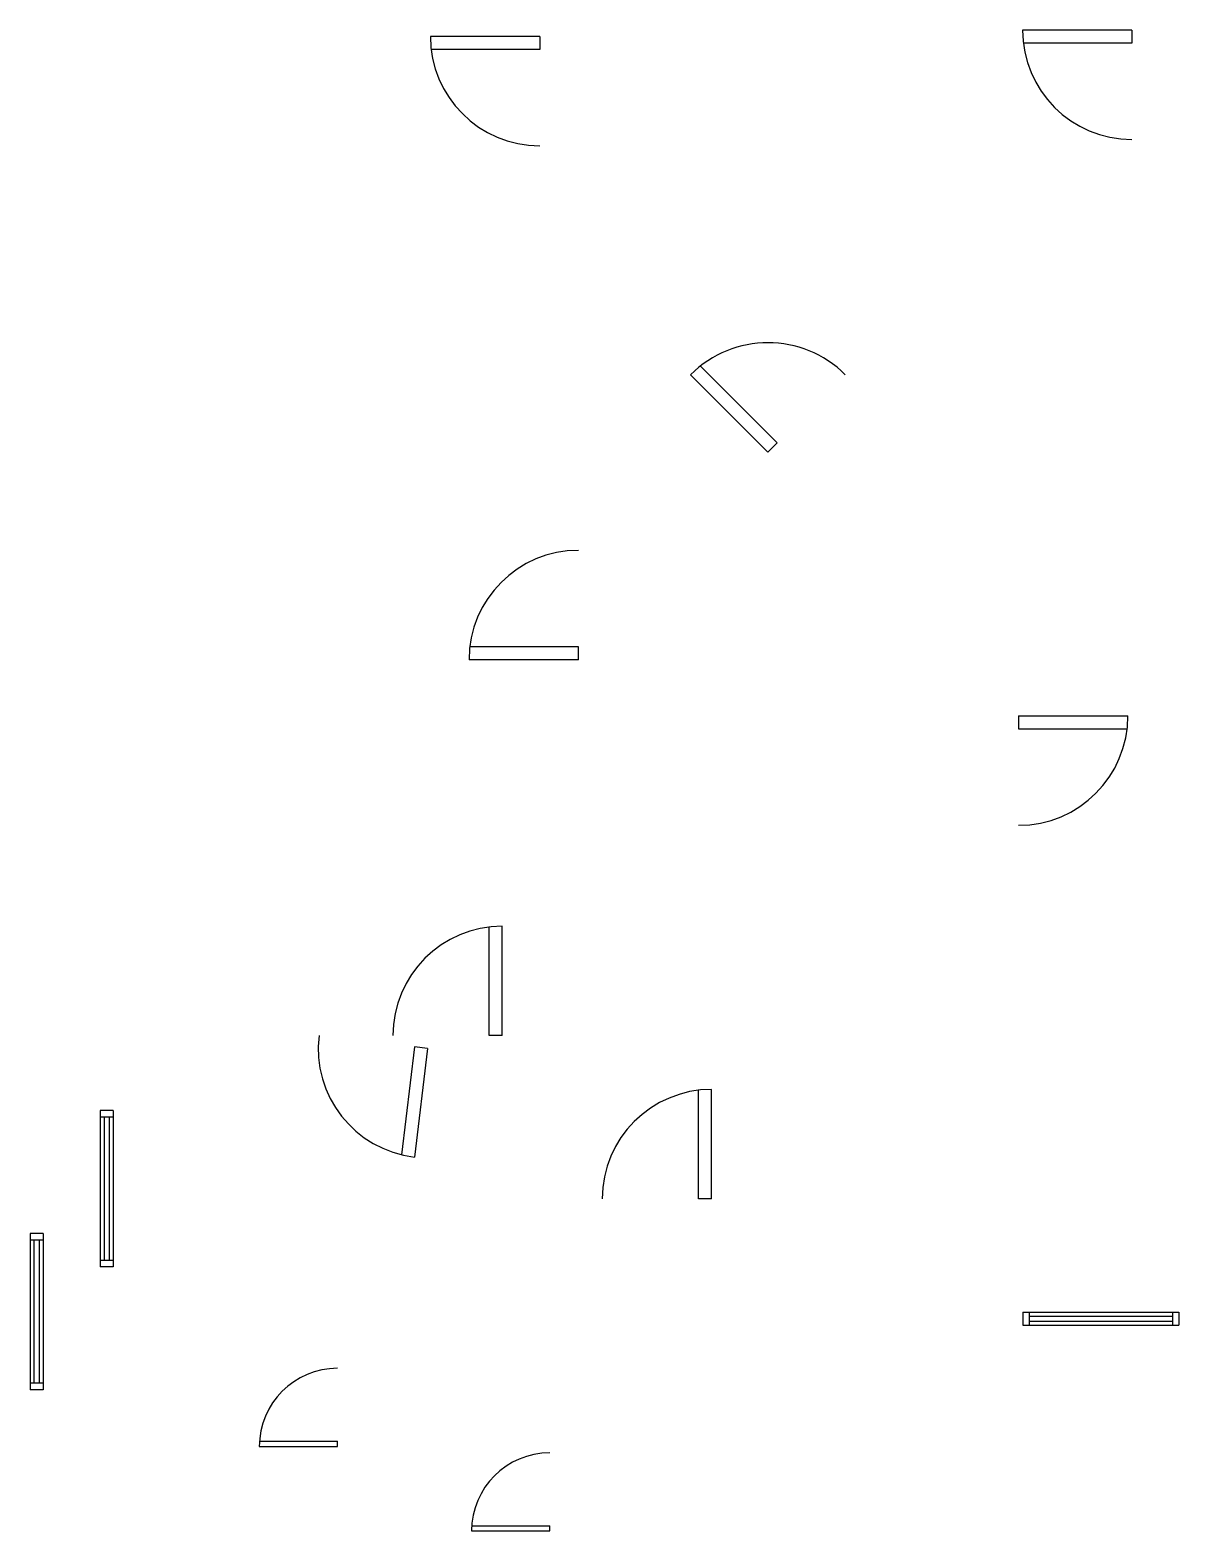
# Model space of a CAD drawing. Header units: inches. Extents: x 95 to 536, y 29 to 606.
import ezdxf

# ---------------------------------------------------------------- set-up
doc = ezdxf.new("R2010")
doc.units = ezdxf.units.IN
doc.header["$MEASUREMENT"] = 0

msp = doc.modelspace()

# ---------------------------------------------------------------- linework, layer by layer
for p, q in [((517.82, 605.88), (475.82, 605.88)), ((517.82, 605.88), (517.82, 600.88)), ((290.4, 603.45), (248.4, 603.45)), ((290.4, 603.45), (290.4, 598.45)), ((517.82, 600.88), (476.12, 600.88)), ((290.4, 598.45), (248.7, 598.45)), ((378.07, 443.77), (348.37, 473.47)), ((381.61, 447.31), (352.12, 476.79)), ((378.07, 443.77), (381.61, 447.31)), ((305.26, 369), (263.56, 369)), ((305.26, 364), (305.26, 369)), ((305.26, 364), (263.26, 364)), ((474.3, 342.41), (474.3, 337.41)), ((474.3, 342.41), (516.3, 342.41)), ((474.3, 337.41), (516, 337.41)), ((271.01, 219.62), (271.01, 261.32)), ((276.01, 219.62), (276.01, 261.62)), ((276.01, 219.62), (271.01, 219.62)), ((242.37, 215.25), (237.36, 173.85)), ((247.33, 214.65), (242.29, 172.96)), ((247.33, 214.65), (242.37, 215.25)), ((351.41, 156.94), (351.41, 198.64)), ((356.41, 156.94), (356.41, 198.94)), ((121.57, 190.79), (121.57, 130.79)), ((126.57, 190.79), (121.57, 190.79)), ((126.57, 190.79), (126.57, 130.79)), ((126.57, 190.79), (126.57, 130.79)), ((126.57, 190.79), (126.57, 130.79)), ((126.57, 190.79), (126.57, 130.79)), ((126.57, 188.29), (121.57, 188.29)), ((123.07, 188.29), (123.07, 133.29)), ((125.07, 188.29), (125.07, 133.29)), ((125.07, 188.29), (125.07, 133.29)), ((125.07, 188.29), (125.07, 133.29)), ((356.41, 156.94), (351.41, 156.94)), ((94.65, 143.59), (94.65, 83.59)), ((99.65, 143.59), (94.65, 143.59)), ((99.65, 141.09), (94.65, 141.09)), ((96.15, 141.09), (96.15, 86.09)), ((98.15, 141.09), (98.15, 86.09)), ((98.15, 141.09), (98.15, 86.09)), ((98.15, 141.09), (98.15, 86.09)), ((99.65, 143.59), (99.65, 83.59)), ((99.65, 143.59), (99.65, 83.59)), ((99.65, 143.59), (99.65, 83.59)), ((99.65, 143.59), (99.65, 83.59)), ((126.57, 133.29), (121.57, 133.29)), ((126.57, 130.79), (121.57, 130.79)), ((475.91, 113.39), (535.91, 113.39)), ((475.91, 113.39), (535.91, 113.39)), ((475.91, 113.39), (535.91, 113.39)), ((475.91, 113.39), (535.91, 113.39)), ((475.91, 113.39), (475.91, 108.39)), ((478.41, 113.39), (478.41, 108.39)), ((478.41, 111.89), (533.41, 111.89)), ((478.41, 111.89), (533.41, 111.89)), ((478.41, 111.89), (533.41, 111.89)), ((478.41, 109.89), (533.41, 109.89)), ((533.41, 113.39), (533.41, 108.39)), ((535.91, 113.39), (535.91, 108.39)), ((475.91, 108.39), (535.91, 108.39)), ((99.65, 86.09), (94.65, 86.09)), ((99.65, 83.59), (94.65, 83.59)), ((182.71, 63.81), (212.71, 63.81)), ((212.71, 61.81), (212.71, 63.81)), ((182.71, 61.81), (212.71, 61.81)), ((264.23, 31.33), (294.23, 31.33)), ((264.23, 29.33), (294.23, 29.33)), ((294.23, 29.33), (294.23, 31.33))]:
    msp.add_line(p, q)
for centre, radius, start, end in [((517.82, 605.88), 42, 180, 270), ((290.4, 603.45), 42, 180, 270), ((378.07, 443.77), 42, 45, 135), ((305.26, 364), 42, 90, 180), ((474.3, 342.41), 42, 270, 0), ((276.01, 219.62), 42, 90, 180), ((247.33, 214.65), 42, 173.10357, 263.10357), ((356.41, 156.94), 42, 90, 180), ((212.71, 61.81), 30, 90, 180), ((294.23, 29.33), 30, 90, 180)]:
    msp.add_arc(centre, radius, start, end)

doc.saveas('drawing.dxf')
